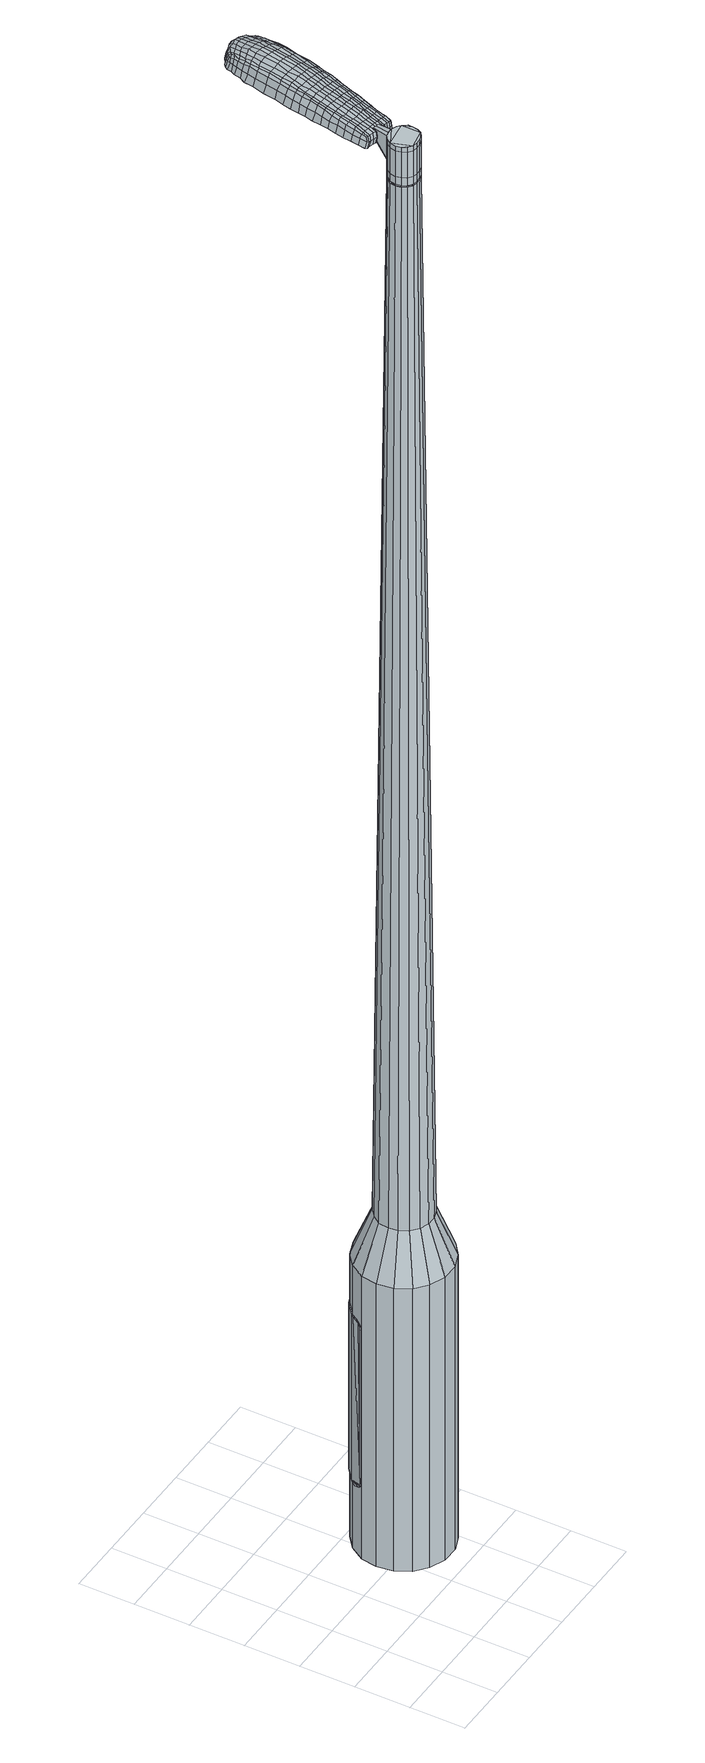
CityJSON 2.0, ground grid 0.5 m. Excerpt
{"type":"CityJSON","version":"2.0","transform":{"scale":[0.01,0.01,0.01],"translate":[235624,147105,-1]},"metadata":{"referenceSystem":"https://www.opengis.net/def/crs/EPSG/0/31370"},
"CityObjects":{
"object1":{"type":"GenericCityObject","attributes":{"cluster":633,"mean_distance_to_centroid":0.225,"new_centroid_x":235625.29,"new_centroid_y":147106.07,"mean_distance_to_camera":8.91,"H1":14.87,"H2":16.16,"Z_final":111.87,"cluster2":-1,"proj_x":235628.58,"proj_y":147106.7,"id_line":88685,"bearing_l":169.1,"distance":3.35,"orientation":"right","G_obj":79.1},"geometry":[{"type":"MultiSurface","lod":"2","boundaries":[[[0,1,2,3]],[[1,4,5,2]],[[4,6,7,5]],[[6,8,9,7]],[[8,10,11,9]],[[10,12,13,11]],[[12,14,15,13]],[[14,16,17,15]],[[16,18,19,17]],[[18,20,21,19]],[[20,22,23,21]],[[22,24,25,23]],[[24,26,27,25]],[[26,28,29,27]],[[28,30,31,29]],[[30,32,33,31]],[[32,34,35,33]],[[34,0,3,35]],[[36,37,38,39]],[[38,40,41,42]],[[41,43,42]],[[42,44,45,46]],[[45,47,46]],[[46,48,49,50]],[[49,51,50]],[[42,46,50,38]],[[50,52,39,38]],[[53,36,39]],[[2,5,7,35]],[[7,9,11,15]],[[11,13,15]],[[15,17,19,23]],[[19,21,23]],[[23,25,27,31]],[[27,29,31]],[[15,23,31,7]],[[31,33,35,7]],[[3,2,35]],[[1,0,54,55]],[[0,34,56,54]],[[34,32,57,56]],[[32,30,58,57]],[[30,28,59,58]],[[28,26,60,59]],[[26,24,61,60]],[[24,22,62,61]],[[22,20,63,62]],[[20,18,64,63]],[[18,16,65,64]],[[16,14,66,65]],[[14,12,67,66]],[[12,10,68,67]],[[10,8,69,68]],[[8,6,70,69]],[[6,4,71,70]],[[4,1,55,71]],[[55,54,72,73]],[[54,56,74,72]],[[56,57,75,74]],[[57,58,76,75]],[[58,59,77,76]],[[59,60,78,77]],[[60,61,79,78]],[[61,62,80,79]],[[62,63,81,80]],[[63,64,82,81]],[[64,65,83,82]],[[65,66,84,83]],[[66,67,85,84]],[[67,68,86,85]],[[68,69,87,86]],[[69,70,88,87]],[[70,71,89,88]],[[71,55,73,89]],[[90,91,92,93]],[[74,94,91,90]],[[95,96,94,74]],[[97,98,96,95]],[[99,100,98,97]],[[101,102,100,99]],[[103,104,102,101]],[[105,106,104,103]],[[107,108,106,105]],[[82,109,108,107]],[[83,110,109,82]],[[111,112,110,83]],[[85,113,112,111]],[[86,114,113,85]],[[87,115,114,86]],[[116,117,115,87]],[[89,118,117,116]],[[93,92,118,89]],[[119,120,121,122]],[[123,119,122,124]],[[125,123,124,126]],[[127,125,126,128]],[[129,127,128,130]],[[131,129,130,132]],[[133,131,132,134]],[[135,133,134,136]],[[137,135,136,138]],[[139,137,138,140]],[[141,139,140,142]],[[143,141,142,144]],[[145,143,144,146]],[[147,145,146,148]],[[149,147,148,150]],[[151,149,150,152]],[[73,72,90,93]],[[72,74,90]],[[75,95,74]],[[75,76,97,95]],[[76,77,99,97]],[[77,78,101,99]],[[78,79,103,101]],[[79,80,105,103]],[[80,81,107,105]],[[81,82,107]],[[84,111,83]],[[84,85,111]],[[88,116,87]],[[88,89,116]],[[73,93,89]],[[153,154,92,91]],[[154,118,92]],[[155,117,118]],[[155,115,117]],[[156,112,113]],[[156,110,112]],[[157,108,109]],[[157,158,106,108]],[[158,159,104,106]],[[159,160,102,104]],[[160,161,100,102]],[[161,162,98,100]],[[162,163,96,98]],[[163,94,96]],[[153,91,94]],[[39,52,151,164]],[[154,153,165,152]],[[53,39,164,120]],[[153,94,121,165]],[[36,53,120,119]],[[94,163,122,121]],[[37,36,119,123]],[[163,162,124,122]],[[38,37,123,125]],[[162,161,126,124]],[[40,38,125,127]],[[161,160,128,126]],[[41,40,127,129]],[[160,159,130,128]],[[43,41,129,131]],[[159,158,132,130]],[[42,43,131,133]],[[158,157,134,132]],[[44,42,133,135]],[[157,109,136,134]],[[45,44,135,137]],[[109,110,138,136]],[[47,45,137,139]],[[110,156,140,138]],[[46,47,139,141]],[[156,113,142,140]],[[48,46,141,143]],[[113,114,144,142]],[[49,48,143,145]],[[114,115,146,144]],[[51,49,145,147]],[[115,155,148,146]],[[50,51,147,149]],[[155,118,150,148]],[[52,50,149,151]],[[118,154,152,150]],[[151,152,166,167]],[[152,165,168,166]],[[165,121,169,168]],[[121,120,170,169]],[[120,164,171,170]],[[164,151,167,171]],[[172,173,174,175]],[[176,172,175,177]],[[172,176,178,179]],[[173,172,179,180]],[[181,182,183,184]],[[185,181,184,186]],[[181,185,187,188]],[[182,181,188,189]],[[190,191,192,193]],[[194,190,193,195]],[[190,194,196,197]],[[191,190,197,198]],[[199,200,201,202]],[[203,199,202,204]],[[199,203,205,206]],[[200,199,206,207]],[[208,209,210,211]],[[212,208,211,213]],[[208,212,214,215]],[[209,208,215,216]],[[217,218,219,220]],[[221,217,220,222]],[[217,221,223,224]],[[218,217,224,225]],[[226,227,228,229]],[[218,226,229,219]],[[226,218,225,230]],[[227,226,230,231]],[[232,233,234,235]],[[227,232,235,228]],[[232,227,231,236]],[[233,232,236,237]],[[238,176,177,239]],[[233,238,239,234]],[[238,233,237,240]],[[176,238,240,178]],[[241,242,243,244]],[[245,241,244,246]],[[241,245,247,248]],[[242,241,248,249]],[[250,251,252,253]],[[242,250,253,243]],[[250,242,249,254]],[[251,250,254,255]],[[256,257,258,259]],[[251,256,259,252]],[[256,251,255,260]],[[257,256,260,261]],[[262,263,264,265]],[[257,262,265,258]],[[262,257,261,266]],[[263,262,266,267]],[[268,173,180,269]],[[263,268,269,264]],[[268,263,267,270]],[[173,268,270,174]],[[271,272,273,274]],[[275,271,274,276]],[[271,275,277,278]],[[272,271,278,279]],[[280,281,282,283]],[[272,280,283,273]],[[280,272,279,284]],[[281,280,284,285]],[[286,287,288,289]],[[281,286,289,282]],[[286,281,285,290]],[[287,286,290,291]],[[292,185,186,293]],[[287,292,293,288]],[[292,287,291,294]],[[185,292,294,187]],[[295,296,297,298]],[[299,295,298,300]],[[295,299,301,302]],[[296,295,302,303]],[[304,305,306,307]],[[296,304,307,297]],[[304,296,303,308]],[[305,304,308,309]],[[310,311,312,313]],[[305,310,313,306]],[[310,305,309,314]],[[311,310,314,315]],[[316,317,318,319]],[[311,316,319,312]],[[316,311,315,320]],[[317,316,320,321]],[[322,182,189,323]],[[317,322,323,318]],[[322,317,321,324]],[[182,322,324,183]],[[325,211,210,326]],[[327,325,326,328]],[[325,327,329,330]],[[211,325,330,213]],[[331,327,328,332]],[[333,331,332,334]],[[331,333,335,336]],[[327,331,336,329]],[[337,333,334,338]],[[339,337,338,340]],[[337,339,341,342]],[[333,337,342,335]],[[343,339,340,344]],[[345,343,344,346]],[[343,345,347,348]],[[339,343,348,341]],[[349,345,346,350]],[[200,349,350,201]],[[349,200,207,351]],[[345,349,351,347]],[[352,353,198,197]],[[354,352,197,196]],[[352,354,355,356]],[[353,352,356,357]],[[358,359,357,356]],[[360,358,356,355]],[[358,360,361,362]],[[359,358,362,363]],[[364,365,363,362]],[[366,364,362,361]],[[364,366,367,368]],[[365,364,368,369]],[[370,371,369,368]],[[372,370,368,367]],[[370,372,205,203]],[[371,370,203,204]],[[373,374,375,376]],[[275,373,376,277]],[[373,275,276,377]],[[374,373,377,378]],[[379,194,195,380]],[[374,379,380,375]],[[379,374,378,381]],[[194,379,381,196]],[[382,383,384,385]],[[221,382,385,223]],[[382,221,222,386]],[[383,382,386,387]],[[388,389,390,391]],[[383,388,391,384]],[[388,383,387,392]],[[389,388,392,393]],[[394,191,198,395]],[[389,394,395,390]],[[394,389,393,396]],[[191,394,396,192]],[[397,398,399,400]],[[179,397,400,180]],[[397,179,178,401]],[[398,397,401,402]],[[403,404,405,406]],[[398,403,406,399]],[[403,398,402,407]],[[404,403,407,408]],[[409,202,201,410]],[[404,409,410,405]],[[409,404,408,411]],[[202,409,411,204]],[[412,413,414,415]],[[184,412,415,186]],[[412,184,183,416]],[[413,412,416,417]],[[418,206,205,419]],[[413,418,419,414]],[[418,413,417,420]],[[206,418,420,207]],[[421,422,423,424]],[[299,421,424,301]],[[421,299,300,425]],[[422,421,425,426]],[[427,212,213,428]],[[422,427,428,423]],[[427,422,426,429]],[[212,427,429,214]],[[430,431,432,433]],[[245,430,433,247]],[[430,245,246,434]],[[431,430,434,435]],[[436,437,438,439]],[[431,436,439,432]],[[436,431,435,440]],[[437,436,440,441]],[[442,209,216,443]],[[437,442,443,438]],[[442,437,441,444]],[[209,442,444,210]],[[445,446,435,434]],[[244,445,434,246]],[[445,244,243,447]],[[446,445,447,448]],[[449,450,441,440]],[[446,449,440,435]],[[449,446,448,451]],[[450,449,451,452]],[[453,326,210,444]],[[450,453,444,441]],[[453,450,452,454]],[[326,453,454,328]],[[455,456,457,458]],[[302,455,458,303]],[[455,302,301,424]],[[456,455,424,423]],[[459,330,329,460]],[[456,459,460,457]],[[459,456,423,428]],[[330,459,428,213]],[[461,462,448,447]],[[253,461,447,243]],[[461,253,252,463]],[[462,461,463,464]],[[465,466,452,451]],[[462,465,451,448]],[[465,462,464,467]],[[466,465,467,468]],[[469,332,328,454]],[[466,469,454,452]],[[469,466,468,470]],[[332,469,470,334]],[[471,472,473,474]],[[308,471,474,309]],[[471,308,303,458]],[[472,471,458,457]],[[475,336,335,476]],[[472,475,476,473]],[[475,472,457,460]],[[336,475,460,329]],[[477,478,464,463]],[[259,477,463,252]],[[477,259,258,479]],[[478,477,479,480]],[[481,482,468,467]],[[478,481,467,464]],[[481,478,480,483]],[[482,481,483,484]],[[485,338,334,470]],[[482,485,470,468]],[[485,482,484,486]],[[338,485,486,340]],[[487,488,489,490]],[[314,487,490,315]],[[487,314,309,474]],[[488,487,474,473]],[[491,342,341,492]],[[488,491,492,489]],[[491,488,473,476]],[[342,491,476,335]],[[493,494,480,479]],[[265,493,479,258]],[[493,265,264,495]],[[494,493,495,496]],[[497,498,484,483]],[[494,497,483,480]],[[497,494,496,499]],[[498,497,499,500]],[[501,344,340,486]],[[498,501,486,484]],[[501,498,500,502]],[[344,501,502,346]],[[503,504,505,506]],[[320,503,506,321]],[[503,320,315,490]],[[504,503,490,489]],[[507,348,347,508]],[[504,507,508,505]],[[507,504,489,492]],[[348,507,492,341]],[[509,510,496,495]],[[269,509,495,264]],[[509,269,180,400]],[[510,509,400,399]],[[511,512,500,499]],[[510,511,499,496]],[[511,510,399,406]],[[512,511,406,405]],[[513,350,346,502]],[[512,513,502,500]],[[513,512,405,410]],[[350,513,410,201]],[[514,515,417,416]],[[324,514,416,183]],[[514,324,321,506]],[[515,514,506,505]],[[516,351,207,420]],[[515,516,420,417]],[[516,515,505,508]],[[351,516,508,347]],[[517,518,378,377]],[[274,517,377,276]],[[517,274,273,519]],[[518,517,519,520]],[[521,354,196,381]],[[518,521,381,378]],[[521,518,520,522]],[[354,521,522,355]],[[523,524,525,526]],[[224,523,526,225]],[[523,224,223,385]],[[524,523,385,384]],[[527,528,529,530]],[[524,527,530,525]],[[527,524,384,391]],[[528,527,391,390]],[[531,353,357,532]],[[528,531,532,529]],[[531,528,390,395]],[[353,531,395,198]],[[533,534,520,519]],[[283,533,519,273]],[[533,283,282,535]],[[534,533,535,536]],[[537,360,355,522]],[[534,537,522,520]],[[537,534,536,538]],[[360,537,538,361]],[[539,540,541,542]],[[230,539,542,231]],[[539,230,225,526]],[[540,539,526,525]],[[543,544,545,546]],[[540,543,546,541]],[[543,540,525,530]],[[544,543,530,529]],[[547,359,363,548]],[[544,547,548,545]],[[547,544,529,532]],[[359,547,532,357]],[[549,550,536,535]],[[289,549,535,282]],[[549,289,288,551]],[[550,549,551,552]],[[553,366,361,538]],[[550,553,538,536]],[[553,550,552,554]],[[366,553,554,367]],[[555,556,557,558]],[[236,555,558,237]],[[555,236,231,542]],[[556,555,542,541]],[[559,560,561,562]],[[556,559,562,557]],[[559,556,541,546]],[[560,559,546,545]],[[563,365,369,564]],[[560,563,564,561]],[[563,560,545,548]],[[365,563,548,363]],[[565,566,552,551]],[[293,565,551,288]],[[565,293,186,415]],[[566,565,415,414]],[[567,372,367,554]],[[566,567,554,552]],[[567,566,414,419]],[[372,567,419,205]],[[568,569,402,401]],[[240,568,401,178]],[[568,240,237,558]],[[569,568,558,557]],[[570,571,408,407]],[[569,570,407,402]],[[570,569,557,562]],[[571,570,562,561]],[[572,371,204,411]],[[571,572,411,408]],[[572,571,561,564]],[[371,572,564,369]],[[573,574,575,576]],[[576,575,577,578]],[[579,577,575,580]],[[580,575,574,581]],[[582,583,584,585]],[[585,584,586,587]],[[588,586,584,589]],[[589,584,583,590]],[[591,592,593,594]],[[594,593,595,596]],[[597,595,593,598]],[[598,593,592,599]],[[600,601,602,603]],[[603,602,604,605]],[[606,604,602,607]],[[607,602,601,608]],[[609,610,611,612]],[[612,611,613,614]],[[615,613,611,616]],[[616,611,610,617]],[[618,619,620,621]],[[621,620,622,623]],[[624,622,620,625]],[[625,620,619,626]],[[627,628,629,630]],[[630,629,619,618]],[[626,619,629,631]],[[631,629,628,632]],[[633,634,635,636]],[[636,635,628,627]],[[632,628,635,637]],[[637,635,634,638]],[[578,577,639,640]],[[640,639,634,633]],[[638,634,639,641]],[[641,639,577,579]],[[642,643,644,645]],[[645,644,646,647]],[[648,646,644,649]],[[649,644,643,650]],[[651,652,653,654]],[[654,653,643,642]],[[650,643,653,655]],[[655,653,652,656]],[[657,658,659,660]],[[660,659,652,651]],[[656,652,659,661]],[[661,659,658,662]],[[663,664,665,666]],[[666,665,658,657]],[[662,658,665,667]],[[667,665,664,668]],[[581,574,669,670]],[[670,669,664,663]],[[668,664,669,671]],[[671,669,574,573]],[[672,673,674,675]],[[675,674,676,677]],[[678,676,674,679]],[[679,674,673,680]],[[681,682,683,684]],[[684,683,673,672]],[[680,673,683,685]],[[685,683,682,686]],[[687,688,689,690]],[[690,689,682,681]],[[686,682,689,691]],[[691,689,688,692]],[[587,586,693,694]],[[694,693,688,687]],[[692,688,693,695]],[[695,693,586,588]],[[696,697,698,699]],[[699,698,700,701]],[[702,700,698,703]],[[703,698,697,704]],[[705,706,707,708]],[[708,707,697,696]],[[704,697,707,709]],[[709,707,706,710]],[[711,712,713,714]],[[714,713,706,705]],[[710,706,713,715]],[[715,713,712,716]],[[717,718,719,720]],[[720,719,712,711]],[[716,712,719,721]],[[721,719,718,722]],[[590,583,723,724]],[[724,723,718,717]],[[722,718,723,725]],[[725,723,583,582]],[[609,612,726,727]],[[727,726,728,729]],[[730,728,726,731]],[[731,726,612,614]],[[729,728,732,733]],[[733,732,734,735]],[[736,734,732,737]],[[737,732,728,730]],[[735,734,738,739]],[[739,738,740,741]],[[742,740,738,743]],[[743,738,734,736]],[[741,740,744,745]],[[745,744,746,747]],[[748,746,744,749]],[[749,744,740,742]],[[747,746,750,751]],[[751,750,601,600]],[[608,601,750,752]],[[752,750,746,748]],[[599,753,754,598]],[[598,754,755,597]],[[756,755,754,757]],[[757,754,753,758]],[[758,759,760,757]],[[757,760,761,756]],[[762,761,760,763]],[[763,760,759,764]],[[764,765,766,763]],[[763,766,767,762]],[[768,767,766,769]],[[769,766,765,770]],[[770,771,772,769]],[[769,772,773,768]],[[606,773,772,604]],[[604,772,771,605]],[[774,775,776,777]],[[777,776,676,678]],[[677,676,776,778]],[[778,776,775,779]],[[596,595,780,781]],[[781,780,775,774]],[[779,775,780,782]],[[782,780,595,597]],[[783,784,785,786]],[[786,785,622,624]],[[623,622,785,787]],[[787,785,784,788]],[[789,790,791,792]],[[792,791,784,783]],[[788,784,791,793]],[[793,791,790,794]],[[599,592,795,796]],[[796,795,790,789]],[[794,790,795,797]],[[797,795,592,591]],[[798,799,800,801]],[[801,800,580,581]],[[579,580,800,802]],[[802,800,799,803]],[[804,805,806,807]],[[807,806,799,798]],[[803,799,806,808]],[[808,806,805,809]],[[600,603,810,811]],[[811,810,805,804]],[[809,805,810,812]],[[812,810,603,605]],[[813,814,815,816]],[[816,815,585,587]],[[582,585,815,817]],[[817,815,814,818]],[[606,607,819,820]],[[820,819,814,813]],[[818,814,819,821]],[[821,819,607,608]],[[822,823,824,825]],[[825,824,700,702]],[[701,700,824,826]],[[826,824,823,827]],[[614,613,828,829]],[[829,828,823,822]],[[827,823,828,830]],[[830,828,613,615]],[[831,832,646,648]],[[647,646,832,833]],[[833,832,834]],[[835,836,837,838]],[[838,837,832,831]],[[834,832,837,839]],[[839,837,836,840]],[[617,610,841,842]],[[842,841,836,835]],[[840,836,841,843]],[[843,841,610,609]],[[834,844,845,833]],[[833,845,645,647]],[[642,645,845,846]],[[846,845,844,847]],[[840,848,849,839]],[[839,849,844,834]],[[847,844,849,850]],[[850,849,848,851]],[[609,727,852,843]],[[843,852,848,840]],[[851,848,852,853]],[[853,852,727,729]],[[854,855,856,857]],[[857,856,703,704]],[[702,703,856,825]],[[825,856,855,822]],[[730,731,858,859]],[[859,858,855,854]],[[822,855,858,829]],[[829,858,731,614]],[[847,860,861,846]],[[846,861,654,642]],[[651,654,861,862]],[[862,861,860,863]],[[851,864,865,850]],[[850,865,860,847]],[[863,860,865,866]],[[866,865,864,867]],[[729,733,868,853]],[[853,868,864,851]],[[867,864,868,869]],[[869,868,733,735]],[[870,871,872,873]],[[873,872,709,710]],[[704,709,872,857]],[[857,872,871,854]],[[736,737,874,875]],[[875,874,871,870]],[[854,871,874,859]],[[859,874,737,730]],[[863,876,877,862]],[[862,877,660,651]],[[657,660,877,878]],[[878,877,876,879]],[[867,880,881,866]],[[866,881,876,863]],[[879,876,881,882]],[[882,881,880,883]],[[735,739,884,869]],[[869,884,880,867]],[[883,880,884,885]],[[885,884,739,741]],[[886,887,888,889]],[[889,888,715,716]],[[710,715,888,873]],[[873,888,887,870]],[[742,743,890,891]],[[891,890,887,886]],[[870,887,890,875]],[[875,890,743,736]],[[879,892,893,878]],[[878,893,666,657]],[[663,666,893,894]],[[894,893,892,895]],[[883,896,897,882]],[[882,897,892,879]],[[895,892,897,898]],[[898,897,896,899]],[[741,745,900,885]],[[885,900,896,883]],[[899,896,900,901]],[[901,900,745,747]],[[902,903,904,905]],[[905,904,721,722]],[[716,721,904,889]],[[889,904,903,886]],[[748,749,906,907]],[[907,906,903,902]],[[886,903,906,891]],[[891,906,749,742]],[[895,908,909,894]],[[894,909,670,663]],[[581,670,909,801]],[[801,909,908,798]],[[899,910,911,898]],[[898,911,908,895]],[[798,908,911,807]],[[807,911,910,804]],[[747,751,912,901]],[[901,912,910,899]],[[804,910,912,811]],[[811,912,751,600]],[[818,913,914,817]],[[817,914,725,582]],[[722,725,914,905]],[[905,914,913,902]],[[608,752,915,821]],[[821,915,913,818]],[[902,913,915,907]],[[907,915,752,748]],[[779,916,917,778]],[[778,917,675,677]],[[672,675,917,918]],[[918,917,916,919]],[[597,755,920,782]],[[782,920,916,779]],[[919,916,920,921]],[[921,920,755,756]],[[922,923,924,925]],[[925,924,625,626]],[[624,625,924,786]],[[786,924,923,783]],[[926,927,928,929]],[[929,928,923,922]],[[783,923,928,792]],[[792,928,927,789]],[[758,753,930,931]],[[931,930,927,926]],[[789,927,930,796]],[[796,930,753,599]],[[919,932,933,918]],[[918,933,684,672]],[[681,684,933,934]],[[934,933,932,935]],[[756,761,936,921]],[[921,936,932,919]],[[935,932,936,937]],[[937,936,761,762]],[[938,939,940,941]],[[941,940,631,632]],[[626,631,940,925]],[[925,940,939,922]],[[942,943,944,945]],[[945,944,939,938]],[[922,939,944,929]],[[929,944,943,926]],[[764,759,946,947]],[[947,946,943,942]],[[926,943,946,931]],[[931,946,759,758]],[[935,948,949,934]],[[934,949,690,681]],[[687,690,949,950]],[[950,949,948,951]],[[762,767,952,937]],[[937,952,948,935]],[[951,948,952,953]],[[953,952,767,768]],[[954,955,956,957]],[[957,956,637,638]],[[632,637,956,941]],[[941,956,955,938]],[[958,959,960,961]],[[961,960,955,954]],[[938,955,960,945]],[[945,960,959,942]],[[770,765,962,963]],[[963,962,959,958]],[[942,959,962,947]],[[947,962,765,764]],[[951,964,965,950]],[[950,965,694,687]],[[587,694,965,816]],[[816,965,964,813]],[[768,773,966,953]],[[953,966,964,951]],[[813,964,966,820]],[[820,966,773,606]],[[803,967,968,802]],[[802,968,641,579]],[[638,641,968,957]],[[957,968,967,954]],[[809,969,970,808]],[[808,970,967,803]],[[954,967,970,961]],[[961,970,969,958]],[[605,771,971,812]],[[812,971,969,809]],[[958,969,971,963]],[[963,971,771,770]],[[573,576,175,174]],[[576,578,177,175]],[[588,589,188,187]],[[589,590,189,188]],[[591,594,193,192]],[[594,596,195,193]],[[615,616,215,214]],[[616,617,216,215]],[[618,621,220,219]],[[621,623,222,220]],[[627,630,229,228]],[[630,618,219,229]],[[633,636,235,234]],[[636,627,228,235]],[[578,640,239,177]],[[640,633,234,239]],[[648,649,248,247]],[[649,650,249,248]],[[650,655,254,249]],[[655,656,255,254]],[[656,661,260,255]],[[661,662,261,260]],[[662,667,266,261]],[[667,668,267,266]],[[668,671,270,267]],[[671,573,174,270]],[[678,679,278,277]],[[679,680,279,278]],[[680,685,284,279]],[[685,686,285,284]],[[686,691,290,285]],[[691,692,291,290]],[[692,695,294,291]],[[695,588,187,294]],[[696,699,298,297]],[[699,701,300,298]],[[705,708,307,306]],[[708,696,297,307]],[[711,714,313,312]],[[714,705,306,313]],[[717,720,319,318]],[[720,711,312,319]],[[590,724,323,189]],[[724,717,318,323]],[[774,777,376,375]],[[777,678,277,376]],[[596,781,380,195]],[[781,774,375,380]],[[623,787,386,222]],[[787,788,387,386]],[[788,793,392,387]],[[793,794,393,392]],[[794,797,396,393]],[[797,591,192,396]],[[701,826,425,300]],[[826,827,426,425]],[[827,830,429,426]],[[830,615,214,429]],[[831,433,432]],[[831,648,247,433]],[[835,838,439,438]],[[838,831,432,439]],[[617,842,443,216]],[[842,835,438,443]],[[972,973,974,975]],[[976,977,975,974]],[[978,979,980,981]],[[982,983,984,985]],[[973,986,987,974]],[[988,976,974,987]],[[989,978,981,990]],[[991,992,983,982]],[[986,993,994,987]],[[994,995,988,987]],[[996,989,990,997]],[[998,992,991,999]],[[993,1000,1001,994]],[[1001,1002,995,994]],[[1003,996,997,1004]],[[1005,998,999,1006]],[[1007,1008,1009,1010]],[[1011,1012,1008,1007]],[[1011,1013,1014,1012]],[[1013,1015,1016,1014]],[[1017,1018,1019,1020]],[[1021,1022,1018,1017]],[[1023,1024,1022,1021]],[[1025,1026,1024,1023]],[[1020,1009,1008,1017]],[[1017,1008,1012,1021]],[[1012,1014,1023,1021]],[[1014,1016,1025,1023]],[[981,980,977,976]],[[990,981,976,988]],[[995,997,990,988]],[[1002,1004,997,995]],[[982,985,979,978]],[[991,982,978,989]],[[999,991,989,996]],[[1006,999,996,1003]],[[983,1007,1010,984]],[[992,1011,1007,983]],[[1013,1011,992,998]],[[1015,1013,998,1005]],[[1027,1028,1029,1030]],[[1029,1031,1032,1033]],[[1029,1033,1034,1035]],[[1029,1035,1030]],[[1036,1027,1030,1037]],[[1038,1037,1030,1039]],[[1040,1039,1030]],[[1041,1029,1028,1042]],[[1043,1041,1042,1044]],[[1045,1043,1044,1046]],[[1047,1045,1046,1048]],[[1049,1047,1048,1050]],[[1050,1051,1052,1053]],[[1050,1053,1054,1055]],[[1050,1055,1056,1057]],[[1056,1058,1059,1060]],[[1056,1060,1061,1062]],[[1056,1062,1057]],[[1050,1057,1049]],[[1063,1064,1028,1027]],[[1065,1066,1031,1029]],[[1067,1068,1040,1030]],[[1064,1069,1042,1028]],[[1070,1065,1029,1041]],[[1069,1071,1044,1042]],[[1072,1070,1041,1043]],[[1071,1073,1046,1044]],[[1074,1072,1043,1045]],[[1073,1075,1048,1046]],[[1076,1074,1045,1047]],[[1075,1077,1050,1048]],[[1078,1076,1047,1049]],[[1077,1079,1051,1050]],[[1080,1081,1058,1056]],[[1082,1078,1049,1057]],[[1052,1051,1079,1083]],[[1053,1052,1083,1084]],[[1054,1053,1084,1085]],[[1055,1054,1085,1086]],[[1056,1055,1086,1080]],[[1087,1063,1027,1036]],[[1088,1087,1036,1037]],[[1089,1088,1037,1038]],[[1090,1089,1038,1039]],[[1068,1090,1039,1040]],[[1032,1031,1066,1091]],[[1059,1058,1081,1092]],[[1033,1032,1091,1093]],[[1034,1033,1093,1094]],[[1035,1034,1094,1095]],[[1030,1035,1095,1067]],[[1060,1059,1092,1096]],[[1061,1060,1096,1097]],[[1062,1061,1097,1098]],[[1057,1062,1098,1082]]]}]}
},
"vertices":[
[136,150,384],[150,145,384],[150,145,96],[136,150,96],[161,136,384],[161,136,96],[168,123,384],[168,123,96],[170,108,384],[170,108,96],[167,94,384],[167,94,96],[160,81,384],[160,81,96],[148,72,384],[148,72,96],[135,67,384],[135,67,96],[120,67,384],[120,67,96],[106,73,384],[106,73,96],[95,82,384],[95,82,96],[88,95,384],[88,95,96],[86,110,384],[86,110,96],[88,124,384],[88,124,96],[96,137,384],[96,137,96],[107,146,384],[107,146,96],[121,151,384],[121,151,96],[121,121,1524],[118,118,1524],[115,114,1524],[130,122,1524],[114,109,1524],[115,104,1524],[121,97,1524],[117,100,1524],[125,96,1524],[130,96,1524],[138,100,1524],[134,97,1524],[140,104,1524],[141,109,1524],[138,117,1524],[141,113,1524],[135,120,1524],[126,122,1524],[133,134,429],[141,130,429],[124,134,429],[116,131,429],[109,125,429],[104,118,429],[103,109,429],[104,101,429],[108,93,429],[115,87,429],[123,84,429],[132,84,429],[140,87,429],[147,92,429],[151,100,429],[153,108,429],[152,117,429],[147,125,429],[130,122,1483],[135,120,1483],[126,122,1483],[121,121,1483],[118,118,1483],[115,114,1483],[114,109,1483],[115,104,1483],[117,100,1483],[121,97,1483],[125,96,1483],[130,96,1483],[134,97,1483],[138,100,1483],[140,104,1483],[141,109,1483],[141,113,1483],[138,117,1483],[130,121,1483],[130,121,1485],[134,120,1485],[134,120,1483],[126,122,1485],[122,120,1483],[122,120,1485],[118,117,1483],[118,117,1485],[116,113,1483],[116,113,1485],[115,109,1483],[115,109,1485],[116,105,1483],[116,105,1485],[118,101,1483],[118,101,1485],[121,98,1483],[121,98,1485],[125,96,1485],[130,96,1485],[134,98,1483],[134,98,1485],[138,100,1485],[140,104,1485],[141,109,1485],[140,113,1483],[140,113,1485],[138,117,1485],[121,121,1519],[126,122,1519],[126,122,1493],[121,121,1493],[118,118,1519],[118,118,1493],[115,114,1519],[115,114,1493],[114,109,1519],[114,109,1493],[115,104,1519],[115,104,1493],[117,100,1519],[117,100,1493],[121,97,1519],[121,97,1493],[125,96,1519],[125,96,1493],[130,96,1519],[130,96,1493],[134,97,1519],[134,97,1493],[138,100,1519],[138,100,1493],[140,104,1519],[140,104,1493],[141,109,1519],[141,109,1493],[141,113,1519],[141,113,1493],[138,117,1519],[138,117,1493],[135,120,1519],[135,120,1493],[130,122,1485],[135,120,1485],[141,113,1485],[134,97,1485],[121,97,1485],[117,100,1485],[115,104,1485],[114,109,1485],[115,114,1485],[118,118,1485],[121,121,1485],[130,122,1519],[130,122,1493],[137,140,1513],[137,140,1518],[134,140,1513],[131,141,1513],[131,141,1518],[134,140,1518],[167,209,1519],[166,203,1518],[167,204,1509],[169,210,1510],[169,218,1519],[171,219,1510],[167,217,1526],[165,209,1525],[164,202,1525],[129,217,1519],[128,210,1518],[130,209,1525],[131,216,1525],[131,226,1519],[132,224,1526],[130,227,1510],[128,219,1510],[127,212,1509],[160,286,1519],[164,285,1519],[164,286,1513],[161,287,1513],[156,285,1519],[156,286,1513],[156,284,1524],[160,284,1524],[164,283,1524],[147,213,1530],[145,206,1529],[148,205,1529],[150,212,1530],[148,222,1531],[152,221,1531],[144,223,1530],[143,214,1530],[142,206,1529],[131,134,1512],[134,133,1512],[134,134,1517],[132,135,1517],[129,134,1512],[129,135,1517],[128,135,1506],[132,135,1506],[134,134,1506],[177,268,1519],[177,265,1519],[178,265,1512],[179,268,1512],[177,270,1518],[178,271,1512],[176,270,1522],[176,268,1523],[175,264,1524],[176,260,1519],[176,254,1519],[177,255,1512],[178,261,1512],[175,260,1524],[174,254,1525],[175,248,1519],[174,241,1519],[175,241,1511],[177,249,1511],[173,248,1526],[172,240,1526],[171,229,1519],[173,230,1510],[170,229,1526],[149,138,1513],[151,145,1513],[150,145,1518],[148,137,1517],[147,132,1512],[147,134,1516],[148,133,1506],[150,139,1507],[152,146,1507],[153,152,1514],[155,160,1515],[153,159,1520],[151,152,1519],[154,153,1507],[156,161,1507],[157,167,1515],[158,174,1516],[157,174,1522],[155,166,1521],[158,168,1508],[160,175,1508],[160,181,1517],[162,188,1517],[160,188,1524],[159,181,1523],[162,182,1508],[164,189,1509],[164,196,1518],[162,195,1524],[166,197,1509],[142,275,1519],[141,272,1519],[142,272,1524],[143,275,1523],[143,278,1518],[144,277,1522],[142,279,1512],[141,277,1512],[140,273,1512],[140,268,1519],[138,262,1519],[139,261,1525],[141,267,1524],[138,269,1512],[137,263,1512],[137,256,1519],[135,248,1519],[136,247,1526],[138,255,1526],[135,258,1511],[134,250,1511],[133,237,1519],[134,236,1526],[132,239,1510],[119,144,1513],[120,151,1513],[119,152,1507],[118,145,1507],[119,138,1512],[118,139,1506],[120,139,1516],[120,143,1517],[121,150,1518],[121,159,1514],[122,166,1515],[121,167,1507],[120,160,1507],[122,158,1519],[123,165,1520],[123,174,1515],[124,181,1516],[123,182,1508],[122,175,1508],[124,172,1521],[126,180,1522],[125,188,1517],[126,196,1517],[125,197,1509],[124,190,1508],[127,187,1523],[128,194,1524],[127,203,1518],[126,204,1509],[129,202,1524],[133,140,1519],[135,140,1519],[134,147,1520],[137,147,1520],[131,148,1520],[130,141,1519],[136,155,1522],[138,154,1522],[137,162,1523],[140,162,1523],[134,163,1523],[133,155,1521],[138,169,1524],[141,169,1524],[140,177,1525],[143,176,1525],[136,177,1525],[135,170,1524],[141,184,1526],[144,183,1526],[142,191,1527],[145,191,1527],[139,192,1527],[138,185,1526],[144,198,1528],[147,198,1528],[140,199,1528],[160,281,1527],[163,280,1527],[156,281,1526],[155,277,1527],[159,277,1528],[162,276,1528],[157,270,1529],[161,270,1529],[153,271,1528],[152,264,1530],[156,263,1530],[160,263,1530],[155,256,1531],[158,255,1531],[151,257,1530],[149,248,1531],[153,247,1531],[157,246,1531],[151,235,1531],[154,234,1531],[147,235,1531],[145,280,1518],[147,281,1519],[146,282,1513],[144,281,1513],[145,278,1523],[147,280,1523],[151,284,1519],[151,285,1513],[151,282,1524],[176,273,1518],[175,275,1518],[174,274,1523],[175,271,1523],[178,273,1513],[176,276,1513],[173,278,1519],[171,281,1519],[170,280,1524],[173,277,1523],[174,279,1513],[171,282,1513],[167,283,1519],[167,282,1524],[168,284,1513],[164,209,1528],[162,209,1528],[160,202,1528],[162,202,1527],[166,217,1528],[164,218,1529],[159,210,1529],[156,211,1530],[155,204,1529],[158,203,1528],[161,219,1529],[158,220,1530],[153,212,1530],[152,204,1529],[155,221,1531],[132,215,1528],[135,215,1529],[136,224,1529],[134,224,1528],[131,208,1527],[133,208,1528],[138,214,1529],[140,223,1530],[137,207,1528],[120,136,1512],[122,136,1512],[122,137,1517],[120,137,1517],[119,137,1506],[121,137,1506],[125,135,1512],[126,136,1517],[125,136,1506],[146,131,1512],[144,131,1512],[145,132,1506],[147,131,1506],[146,132,1517],[144,132,1517],[142,132,1512],[139,132,1512],[140,133,1506],[143,132,1506],[142,133,1517],[139,133,1517],[137,133,1512],[137,133,1506],[137,134,1517],[147,137,1519],[145,138,1519],[148,145,1520],[147,145,1520],[143,138,1519],[140,139,1519],[144,145,1520],[142,146,1520],[138,139,1519],[139,146,1520],[121,142,1519],[123,142,1519],[125,149,1520],[123,150,1520],[127,141,1519],[128,149,1520],[150,152,1521],[148,152,1521],[152,159,1522],[150,160,1522],[146,153,1521],[143,153,1521],[148,160,1522],[145,160,1523],[141,154,1522],[142,161,1523],[124,157,1521],[126,157,1521],[127,164,1522],[125,165,1522],[129,156,1521],[130,163,1522],[154,166,1523],[152,167,1523],[155,174,1524],[154,174,1524],[149,167,1523],[147,168,1524],[151,174,1525],[148,175,1525],[144,168,1524],[145,176,1525],[126,172,1523],[128,171,1523],[129,179,1524],[127,179,1524],[131,171,1524],[133,178,1525],[157,181,1525],[155,181,1525],[159,188,1526],[157,188,1526],[153,182,1526],[150,182,1526],[154,189,1527],[151,189,1527],[147,183,1526],[148,190,1527],[128,187,1525],[130,186,1525],[131,193,1526],[129,194,1526],[134,185,1526],[135,193,1527],[161,195,1527],[159,195,1527],[156,196,1527],[153,197,1528],[150,197,1528],[130,201,1527],[132,201,1527],[136,200,1528],[145,276,1525],[147,278,1525],[144,272,1526],[146,274,1526],[151,280,1526],[150,275,1527],[175,269,1525],[174,271,1525],[173,268,1526],[175,266,1525],[172,274,1525],[170,277,1526],[169,273,1527],[171,270,1526],[167,279,1526],[166,275,1527],[142,267,1526],[145,268,1527],[141,261,1527],[143,262,1528],[149,270,1528],[147,263,1529],[174,261,1526],[173,262,1527],[172,256,1528],[173,255,1527],[171,265,1527],[168,267,1528],[167,260,1529],[169,258,1528],[165,268,1528],[163,261,1530],[139,255,1528],[142,256,1529],[138,247,1528],[140,248,1529],[146,256,1529],[144,248,1530],[172,249,1528],[171,250,1528],[169,242,1529],[171,241,1528],[168,251,1529],[165,253,1530],[163,244,1530],[167,243,1530],[162,254,1530],[160,245,1531],[136,236,1529],[138,236,1529],[142,235,1530],[168,229,1528],[167,230,1529],[164,231,1530],[161,232,1530],[158,233,1531],[165,204,1509],[164,203,1518],[165,210,1518],[167,211,1509],[167,218,1519],[169,219,1510],[165,218,1525],[164,209,1525],[162,202,1525],[132,209,1525],[130,210,1518],[131,217,1518],[133,216,1525],[133,225,1519],[134,224,1525],[131,227,1510],[130,218,1509],[129,211,1509],[164,284,1513],[163,283,1519],[160,283,1519],[160,284,1513],[157,283,1519],[157,284,1513],[156,282,1524],[160,282,1524],[163,281,1524],[148,206,1528],[145,206,1528],[147,213,1529],[150,213,1529],[148,222,1529],[152,222,1529],[145,223,1529],[143,214,1529],[142,207,1528],[135,136,1516],[135,135,1512],[132,136,1512],[132,137,1516],[129,136,1512],[129,137,1516],[129,137,1506],[132,137,1506],[135,136,1506],[176,265,1512],[175,265,1519],[175,268,1518],[177,268,1512],[175,270,1518],[176,270,1512],[174,269,1522],[174,268,1523],[174,264,1523],[175,255,1512],[174,254,1519],[174,260,1519],[176,261,1512],[173,260,1524],[172,254,1525],[173,242,1511],[172,241,1519],[173,249,1519],[175,249,1511],[172,248,1525],[170,240,1526],[169,230,1519],[171,231,1510],[168,229,1526],[148,145,1518],[149,146,1513],[147,139,1513],[146,138,1517],[146,134,1512],[145,135,1515],[147,134,1506],[148,139,1506],[150,146,1507],[151,160,1520],[153,160,1514],[151,153,1514],[150,153,1519],[152,154,1507],[154,161,1507],[155,174,1522],[157,175,1516],[155,168,1515],[153,167,1521],[156,168,1508],[158,176,1508],[159,188,1523],[160,189,1517],[158,182,1516],[157,181,1522],[160,183,1508],[162,190,1508],[162,196,1517],[160,195,1524],[164,197,1509],[144,271,1523],[143,272,1519],[144,275,1518],[145,274,1523],[145,276,1518],[145,276,1522],[144,278,1512],[143,276,1512],[142,273,1512],[141,261,1525],[140,261,1519],[142,267,1519],[143,266,1524],[140,268,1512],[139,263,1512],[138,247,1526],[137,248,1519],[139,256,1519],[140,255,1525],[137,257,1511],[136,250,1511],[135,237,1519],[136,236,1526],[134,238,1510],[121,152,1507],[122,151,1513],[121,144,1513],[120,145,1506],[121,139,1512],[120,140,1506],[122,139,1515],[122,143,1517],[123,150,1518],[123,167,1507],[124,166,1514],[123,159,1514],[122,160,1507],[124,158,1519],[125,165,1520],[125,182,1508],[126,181,1516],[125,173,1515],[124,175,1508],[126,172,1521],[127,180,1522],[127,197,1508],[128,195,1517],[127,188,1516],[126,190,1508],[128,187,1522],[129,194,1523],[129,203,1517],[128,204,1509],[131,201,1524],[133,141,1518],[135,141,1518],[134,148,1519],[137,148,1519],[131,149,1519],[130,142,1518],[136,155,1520],[138,155,1520],[137,163,1521],[140,162,1521],[134,163,1521],[133,156,1520],[138,170,1523],[141,169,1523],[140,177,1524],[143,177,1524],[137,178,1524],[135,171,1523],[141,185,1525],[144,184,1525],[143,192,1526],[145,191,1526],[139,192,1526],[138,185,1525],[144,199,1527],[147,198,1527],[141,200,1527],[163,279,1526],[160,280,1526],[156,280,1525],[155,276,1526],[159,276,1526],[162,275,1526],[161,269,1528],[158,270,1528],[154,270,1527],[152,263,1528],[156,263,1529],[160,262,1529],[158,255,1530],[155,256,1530],[151,256,1529],[149,247,1530],[153,247,1530],[156,246,1530],[154,234,1530],[151,235,1530],[147,235,1530],[147,280,1513],[148,279,1518],[146,278,1518],[145,279,1512],[146,277,1523],[148,278,1523],[152,282,1519],[152,283,1513],[152,280,1523],[173,273,1523],[173,274,1518],[174,272,1518],[173,271,1523],[176,272,1512],[174,274,1512],[169,278,1523],[169,279,1519],[172,277,1519],[171,276,1523],[172,277,1513],[170,280,1513],[167,281,1519],[166,280,1524],[167,282,1513],[160,203,1527],[161,210,1527],[163,209,1527],[161,203,1526],[164,218,1527],[163,218,1528],[154,204,1528],[156,211,1528],[159,210,1528],[157,204,1527],[161,219,1528],[158,220,1529],[153,212,1529],[151,205,1528],[155,221,1529],[137,224,1528],[135,215,1527],[134,215,1527],[135,224,1527],[132,208,1526],[134,208,1527],[139,215,1528],[140,223,1528],[138,207,1527],[123,139,1516],[122,138,1512],[121,138,1512],[122,139,1516],[120,139,1506],[122,139,1506],[125,137,1512],[126,138,1516],[125,138,1506],[146,134,1506],[145,133,1512],[145,134,1516],[144,134,1516],[140,135,1506],[140,134,1512],[142,134,1512],[143,135,1506],[142,135,1516],[140,135,1516],[137,135,1512],[138,136,1506],[137,136,1516],[145,139,1518],[146,138,1518],[147,145,1519],[147,146,1519],[140,140,1518],[143,139,1518],[144,146,1519],[142,147,1519],[138,140,1518],[139,147,1519],[125,150,1519],[124,143,1518],[123,143,1518],[124,150,1519],[127,142,1518],[128,149,1519],[148,153,1520],[149,153,1520],[151,160,1521],[150,160,1521],[143,154,1520],[146,153,1520],[148,161,1521],[145,161,1521],[141,154,1520],[142,162,1521],[127,165,1521],[126,157,1520],[125,157,1520],[126,165,1521],[129,157,1520],[130,164,1521],[152,167,1522],[153,167,1522],[154,174,1523],[153,175,1523],[147,168,1522],[149,168,1522],[151,175,1523],[148,176,1524],[144,169,1523],[145,176,1524],[129,179,1523],[128,172,1522],[127,172,1522],[128,179,1523],[132,171,1522],[133,179,1523],[155,182,1524],[156,181,1524],[158,189,1525],[157,189,1525],[150,183,1525],[153,182,1524],[154,189,1525],[151,190,1526],[147,183,1525],[148,191,1526],[132,194,1525],[131,187,1524],[129,187,1524],[130,194,1525],[134,186,1524],[135,193,1525],[158,196,1526],[159,196,1526],[153,197,1527],[156,196,1526],[150,198,1527],[133,201,1526],[131,201,1526],[137,200,1526],[148,276,1524],[146,275,1524],[145,272,1525],[147,273,1525],[152,278,1525],[151,275,1525],[172,267,1525],[172,271,1524],[173,269,1524],[173,265,1525],[168,272,1526],[168,276,1525],[171,273,1524],[170,270,1525],[166,278,1525],[165,274,1526],[145,268,1526],[144,267,1526],[142,261,1526],[144,262,1527],[149,269,1526],[148,262,1527],[171,256,1527],[172,262,1526],[172,260,1526],[172,255,1526],[166,260,1528],[167,266,1527],[170,264,1526],[169,258,1527],[164,268,1527],[163,261,1528],[142,255,1527],[141,255,1527],[139,247,1527],[141,247,1528],[146,256,1528],[145,247,1529],[168,242,1528],[170,250,1527],[171,249,1527],[169,241,1527],[163,244,1529],[165,253,1529],[167,251,1528],[166,243,1528],[161,254,1529],[160,245,1530],[139,236,1528],[137,235,1528],[143,235,1529],[166,230,1528],[167,229,1528],[160,232,1529],[163,231,1529],[157,233,1530],[147,134,1508],[140,135,1508],[147,167,1509],[155,165,1509],[152,188,1510],[161,186,1510],[160,227,1512],[170,225,1512],[166,207,1511],[157,209,1511],[164,244,1513],[166,258,1514],[175,256,1514],[173,243,1513],[133,136,1508],[140,168,1509],[144,190,1510],[151,228,1512],[148,211,1511],[155,246,1513],[157,259,1514],[127,138,1508],[132,170,1509],[135,191,1510],[142,230,1512],[139,212,1511],[148,261,1514],[145,248,1513],[120,139,1508],[124,171,1509],[127,193,1510],[133,232,1512],[130,214,1511],[140,263,1514],[136,250,1513],[168,271,1514],[168,276,1514],[175,274,1514],[176,269,1514],[160,272,1514],[161,277,1514],[151,274,1514],[154,278,1514],[143,276,1514],[147,280,1514],[166,281,1515],[163,285,1515],[164,284,1515],[170,280,1515],[162,282,1515],[162,285,1515],[157,283,1515],[161,285,1515],[153,283,1515],[160,285,1515],[93,135,334],[96,138,334],[96,138,165],[88,126,171],[93,135,165],[91,132,165],[90,129,166],[89,127,167],[88,126,169],[91,132,334],[90,129,333],[89,127,332],[88,126,331],[88,126,328],[107,147,165],[107,147,334],[121,152,165],[121,152,334],[136,152,165],[136,152,334],[150,146,165],[150,146,334],[162,137,165],[162,137,334],[164,133,334],[166,130,334],[167,127,333],[168,126,332],[169,125,331],[169,124,328],[164,133,165],[169,124,171],[169,125,169],[168,126,167],[167,127,166],[166,130,165],[96,133,334],[98,137,334],[98,137,165],[96,133,165],[90,125,171],[90,125,328],[109,145,334],[109,145,165],[122,149,334],[122,149,165],[136,149,334],[136,149,165],[149,144,334],[149,144,165],[159,135,334],[159,135,165],[161,132,334],[167,123,328],[167,123,171],[161,132,165],[163,129,334],[165,126,333],[166,124,332],[166,123,331],[94,130,334],[92,128,333],[91,126,332],[91,125,331],[94,130,165],[166,123,169],[92,128,166],[91,126,167],[91,125,169],[166,124,167],[165,126,166],[163,129,165]
]}
